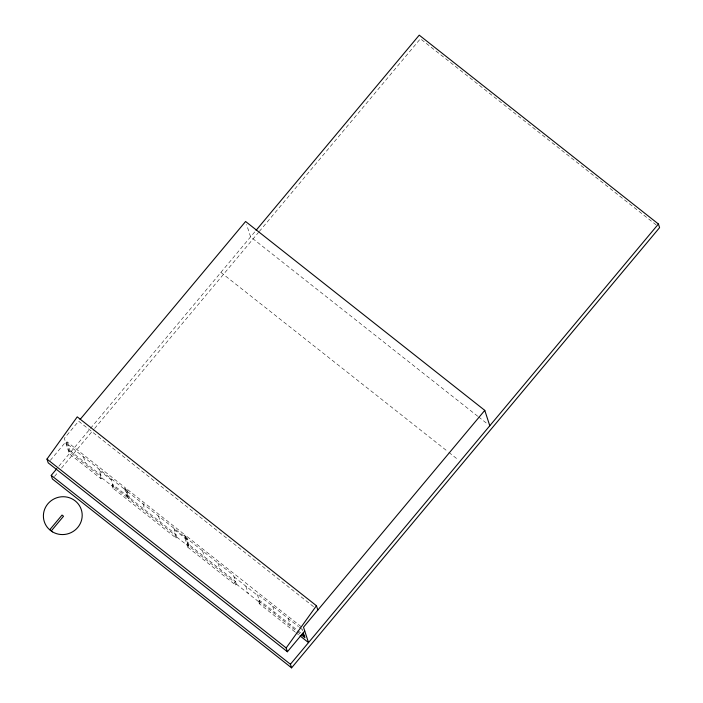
<?xml version="1.0" encoding="UTF-8"?>
<svg xmlns="http://www.w3.org/2000/svg" width="703" height="703" viewBox="0 0 703 703"><rect width="100%" height="100%" fill="white"/><g stroke="black" fill="none" stroke-linecap="round" stroke-linejoin="round"><path stroke-width="0.53" stroke-dasharray="3.52 2.64" d="M50.3 460.395L65.564 442.134L66.293 442.714L69.166 451.554L100.151 476.019L101.047 478.769L101.803 477.864L98.93 469.024M66.293 442.714L67.049 441.809L125.371 487.864L128.245 496.705L127.489 497.61L111.997 485.378L112.752 484.472L128.245 496.705M69.166 451.554L69.922 450.649L67.049 441.809M58.885 466.212L255.365 231.173M54.509 476.449L58.033 472.249M61.548 468.04L93.912 429.313M94.615 428.479L258.572 232.35M259.275 231.515L420.403 38.753L656.154 224.907M100.151 476.019L100.907 475.123L69.922 450.649M173.957 528.269L176.831 537.11L176.075 538.015L112.893 488.119L113.649 487.223L110.775 478.383M127.489 497.61L124.616 488.77L125.371 487.864M176.075 538.015L175.179 535.264L128.711 498.568L125.837 489.727L126.593 488.822L184.907 534.878L188.676 546.468L187.921 547.365L235.61 585.028L236.366 584.123L233.493 575.282L187.016 538.586M128.711 498.568L129.457 497.662L126.593 488.822M175.179 535.264L175.935 534.368L129.457 497.662M187.921 547.365L184.16 535.783L184.907 534.878M235.61 585.028L234.723 582.277L188.246 545.581L185.372 536.74L186.128 535.835L301.912 627.269M188.246 545.581L189.002 544.676L186.128 535.835M234.723 582.277L235.47 581.372L189.002 544.676M294.944 631.874L259.31 603.736L258.414 600.986L259.17 600.09L297.035 629.985M259.31 603.736L260.057 602.831L257.184 593.991L298.503 626.61M477.732 416.246L250.593 236.885L246.595 224.573M478.594 416.923L488.058 424.401M220.9 272.404L448.048 451.757M448.909 452.442L458.374 459.911M313.538 606.663L78.657 421.194L64.325 438.329L69.325 453.725L101.047 478.769M124.616 488.77L125.837 489.727M184.16 535.783L185.372 536.74M67.945 444.56L126.268 490.615M127.48 491.573L185.803 537.628M299.364 627.296L301.939 629.334M99.422 470.535L111.267 479.894M174.449 529.781L186.295 539.139M233.985 576.794L257.676 595.503M297.896 630.67L301.341 633.385M258.414 600.986L296.279 630.89M297.141 631.566L300.585 634.291M101.803 477.864L113.649 487.223M176.831 537.11L188.676 546.468M236.366 584.123L260.057 602.831M295.787 632.542L299.179 635.222M302.018 628.842L302.65 630.811M288.168 618.455L290.154 624.554M272.676 606.223L274.662 612.322M245.83 586.153L248.212 593.481M218 563.05L219.986 569.14M202.508 550.818L204.494 556.908M158.465 516.037L160.442 522.127M142.973 503.805L144.95 509.895M111.997 485.378L112.893 488.119M83.437 456.792L85.415 462.882"/><path stroke-width="1.05" d="M304.751 631.004L287.404 651.751L48.217 462.882L46.978 459.077L77.251 416.861L316.438 605.731L317.844 610.063M287.404 651.751L286.174 647.946L316.438 605.731M80.063 419.506L245.593 221.498L484.78 410.367L489.78 425.754M256.068 230.338L419.234 35.15L658.421 224.02L659.599 227.631L291.587 667.85L52.4 478.98L51.231 475.369L56.794 468.708M49.72 529.807L62.049 515.053L63.542 516.239L51.214 530.985M484.78 410.367L303.511 627.199L308.512 642.595L300.032 635.89M291.587 667.85L290.418 664.247L658.421 224.02M302.202 634.062L304.786 636.101M301.446 634.967L304.891 637.683L303.292 632.77M46.978 459.077L286.174 647.946M51.231 475.369L290.418 664.247M52.479 531.855L48.577 528.779A19.456 18.876 -18 0 1 56.838 497.742A19.456 18.876 -18 0 1 82.049 517.645A19.456 18.876 -18 0 1 52.479 531.855"/></g></svg>
